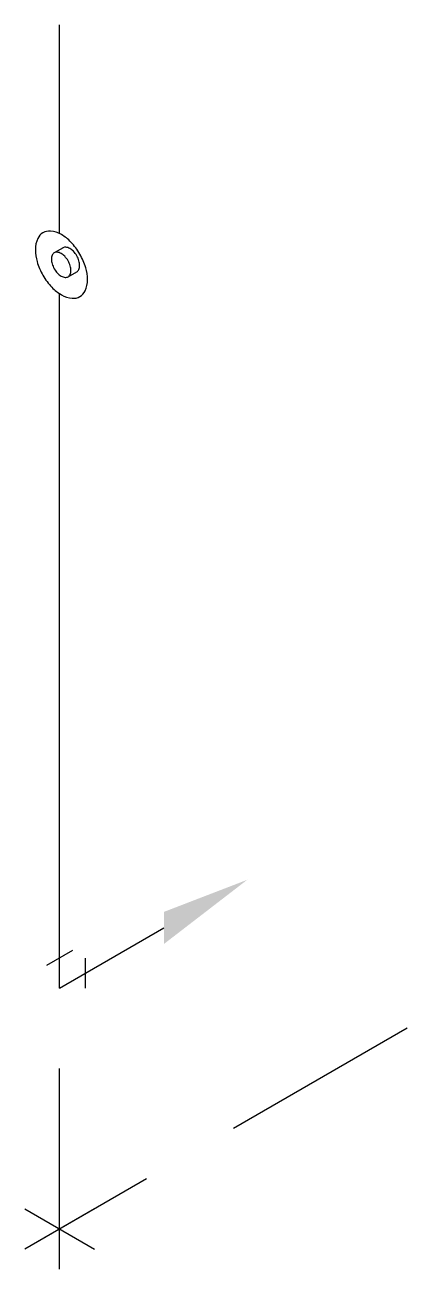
# Model space of a CAD drawing. Header units: millimetres. Extents: x -2828.07 to -2827.59, y 1111.42 to 1112.97.
import ezdxf

# ---------------------------------------------------------------- set-up
doc = ezdxf.new("R2010")
doc.units = ezdxf.units.MM
doc.linetypes.add('HIDDEN', pattern=[0.375, 0.25, -0.125])
doc.layers.add('Hds_iso_símbolos', color=2, linetype='Continuous')
doc.layers.add('Hds_iso_tubos', color=5, linetype='Continuous')

msp = doc.modelspace()

# ---------------------------------------------------------------- linework, layer by layer
at = {"layer": 'Hds_iso_símbolos', "color": 1}
for p, q in [((-2828.0176, 1112.6968), (-2828.0288, 1112.6903)), ((-2828.0115, 1112.6605), (-2828.0005, 1112.6669))]:
    msp.add_line(p, q, dxfattribs=at)
at = {"layer": 'Hds_iso_símbolos'}
for p, q in [((-2828.0057, 1111.8213), (-2828.0382, 1111.8025)), ((-2827.9895, 1111.7744), (-2827.9895, 1111.8119))]:
    msp.add_line(p, q, dxfattribs=at)
at = {"layer": 'Hds_iso_símbolos', "color": 1, "linetype": 'HIDDEN'}
for p, q in [((-2828.0219, 1111.4244), (-2828.0219, 1111.7744)), ((-2827.5889, 1111.7244), (-2828.0652, 1111.4494)), ((-2827.9786, 1111.4994), (-2828.0652, 1111.4494)), ((-2828.0652, 1111.4994), (-2827.9786, 1111.4494))]:
    msp.add_line(p, q, dxfattribs=at)
at = {"layer": 'Hds_iso_símbolos'}
msp.add_lwpolyline([(-2827.9968, 1112.6889, 0.058752), (-2828.0079, 1112.7038, 0.072341), (-2828.0197, 1112.7132, 0.106617), (-2828.0332, 1112.7175, 0.156851), (-2828.0427, 1112.7154, 0.156851), (-2828.0492, 1112.7082, 0.106617), (-2828.0522, 1112.6944, 0.072341), (-2828.05, 1112.6795, 0.058752), (-2828.0427, 1112.6624, 0.058752), (-2828.0316, 1112.6475, 0.072341), (-2828.0197, 1112.6382, 0.106617), (-2828.0063, 1112.6338, 0.156851), (-2827.9968, 1112.6359, 0.156851), (-2827.9902, 1112.6431, 0.106617), (-2827.9872, 1112.6569, 0.072341), (-2827.9894, 1112.6719, 0.058752)], format="xyb", close=True, dxfattribs=at)
at = {"layer": 'Hds_iso_símbolos', "color": 1}
msp.add_lwpolyline([(-2828.0286, 1112.6705, 0.058752), (-2828.0245, 1112.665, 0.072341), (-2828.02, 1112.6614, 0.106617), (-2828.015, 1112.6598, 0.156851), (-2828.0114, 1112.6606, 0.156851), (-2828.009, 1112.6633, 0.106617), (-2828.0078, 1112.6685, 0.072341), (-2828.0087, 1112.6741, 0.058752), (-2828.0114, 1112.6805, 0.058752), (-2828.0156, 1112.6861, 0.072341), (-2828.02, 1112.6896, 0.106617), (-2828.0251, 1112.6912, 0.156851), (-2828.0286, 1112.6904, 0.156851), (-2828.0311, 1112.6877, 0.106617), (-2828.0322, 1112.6825, 0.072341), (-2828.0314, 1112.6769, 0.058752)], format="xyb", close=True, dxfattribs=at)
msp.add_lwpolyline([(-2828.0007, 1112.6668, 0), (-2828.0006, 1112.6668, 0.156851), (-2827.9981, 1112.6695, 0.106617), (-2827.997, 1112.6747, 0.072341), (-2827.9978, 1112.6803, 0.058752), (-2828.0006, 1112.6867, 0.058752), (-2828.0047, 1112.6923, 0.072341), (-2828.0092, 1112.6958, 0.106617), (-2828.0142, 1112.6974, 0.156851), (-2828.0178, 1112.6967, 0), (-2828.018, 1112.6966)], format="xyb", dxfattribs=at)
msp.add_solid([(-2827.892, 1111.8694), (-2827.892, 1111.8294), (-2827.7881, 1111.9094)], dxfattribs=at)
at = {"layer": 'Hds_iso_tubos'}
for p, q in [((-2828.0219, 1112.7143), (-2828.0219, 1112.9744)), ((-2828.0219, 1111.7744), (-2828.0219, 1112.6395))]:
    msp.add_line(p, q, dxfattribs=at)
at = {"layer": 'Hds_iso_tubos', "linetype": 'Continuous'}
msp.add_line((-2828.0219, 1111.7744), (-2827.892, 1111.8494), dxfattribs=at)

doc.saveas('drawing.dxf')
